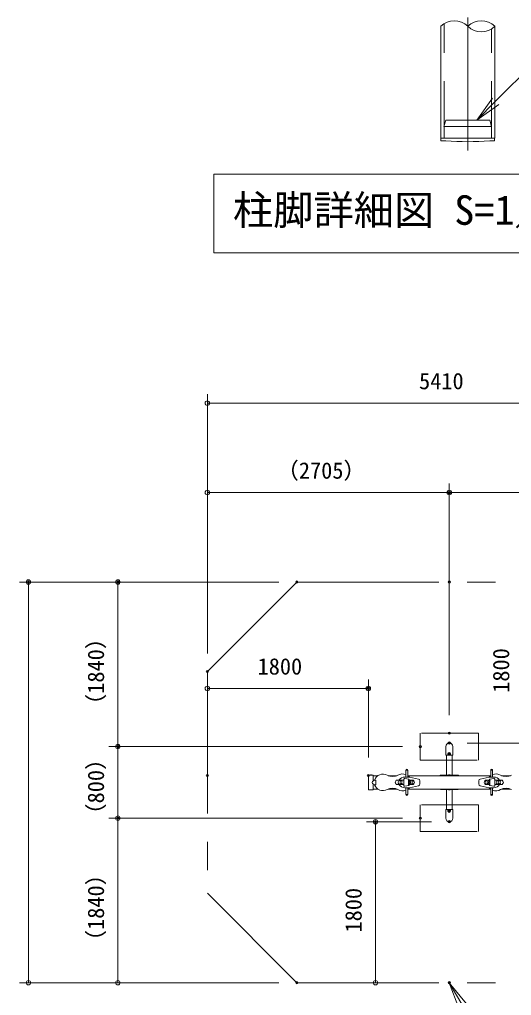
# Model space of a CAD drawing. Units: millimetres at full size, sheet at 1:10, with parts at other scales. Extents: x 5 to 8405, y -9 to 5949.
# Drawn here: x 6192 to 7292, y 1235 to 3417 of the extents above; entities that cross this region are included whole.
import ezdxf
from ezdxf.enums import TextEntityAlignment as Align

# ---------------------------------------------------------------- set-up
doc = ezdxf.new("R2010")
doc.units = ezdxf.units.MM
doc.header["$LTSCALE"] = 10
doc.header["$PDMODE"] = 32
doc.header["$PDSIZE"] = 5
for name, pattern in [('USER1', [19.05, 12.7, -6.35]), ('USER2', [50.8, 31.75, -6.35, 6.35, -6.35]), ('USER3', [63.5, 31.75, -6.35, 6.35, -6.35, 6.35, -6.35])]:
    doc.linetypes.add(name, pattern=pattern)
doc.layers.add('LY_5', color=7, linetype='Continuous', lineweight=0)
doc.layers.add('LY_6', color=7, linetype='Continuous', lineweight=0)
doc.styles.add('ＭＳ ゴシック', font='')
doc.styles.get('ＭＳ ゴシック').set_extended_font_data('MS Gothic')

# ---------------------------------------------------------------- blocks, each defined once
blk = doc.blocks.new('-003-_U3')
at = {"color": 7, "linetype": 'Continuous', "lineweight": 0}
for p, q in [((-1, 0.1667), (0, 0)), ((0, 0), (-1, 0)), ((-1, -0.1667), (0, 0))]:
    blk.add_line(p, q, dxfattribs=at)
blk = doc.blocks.new('-016-_DOTBLANK')
at = {"color": 7, "linetype": 'Continuous', "lineweight": 0}
blk.add_line((-0.5, 0), (-1, 0), dxfattribs=at)
blk.add_circle((0, 0), 0.5, dxfattribs=at)

msp = doc.modelspace()

# ---------------------------------------------------------------- hatches: boundary and pattern name
at = {"layer": 'LY_6'}
for points in [[(7133.22, 1727.32), (7133.22, 1726.12), (7132.02, 1726.12)], [(7173.22, 1727.32), (7174.42, 1726.12), (7173.22, 1726.12)], [(7133.22, 1696.12), (7133.22, 1694.92), (7132.02, 1696.12)], [(7174.42, 1696.12), (7173.22, 1694.92), (7173.22, 1696.12)]]:
    msp.add_hatch(color=256, dxfattribs=at).paths.add_polyline_path(points)

# ---------------------------------------------------------------- linework, layer by layer
at = {"layer": 'LY_5', "linetype": 'USER1'}
for p, q in [((7141.56, 3151.61), (7141.56, 3407.47)), ((7247.36, 3151.61), (7247.36, 3395.76)), ((7145.21, 3191.61), (7141.16, 3177.61)), ((7243.71, 3191.61), (7145.21, 3191.61)), ((7243.71, 3191.61), (7247.76, 3177.61)), ((7141.16, 3177.61), (7247.76, 3177.61)), ((7218.22, 1821.12), (7088.22, 1821.12)), ((7088.22, 1821.12), (7088.22, 1761.12)), ((7218.22, 1761.12), (7218.22, 1821.12)), ((7088.22, 1761.12), (7218.22, 1761.12)), ((7151.58, 1727.32), (7151.58, 1726.12)), ((7154.86, 1727.32), (7154.86, 1726.12)), ((7151.58, 1696.12), (7151.58, 1694.92)), ((7154.86, 1696.12), (7154.86, 1694.92)), ((7218.22, 1661.12), (7088.22, 1661.12)), ((7088.22, 1661.12), (7088.22, 1601.12)), ((7218.22, 1601.12), (7218.22, 1661.12)), ((7088.22, 1601.12), (7218.22, 1601.12))]:
    msp.add_line(p, q, dxfattribs=at)
at = {"layer": 'LY_5', "linetype": 'USER2'}
msp.add_line((7194.46, 3421.61), (7194.46, 3123.61), dxfattribs=at)
at = {"layer": 'LY_5'}
for p, q in [((7133.96, 3151.61), (7133.96, 3401.61)), ((7254.96, 3151.61), (7254.96, 3401.61)), ((7254.96, 3151.61), (7133.96, 3151.61)), ((7134.46, 3151.61), (7134.46, 3145.61)), ((7254.46, 3151.61), (7134.46, 3151.61)), ((7145.21, 3145.61), (7134.46, 3145.61)), ((7254.46, 3145.61), (7243.71, 3145.61)), ((7254.46, 3151.61), (7254.46, 3145.61)), ((7145.22, 1772.42), (7145.22, 1791.12)), ((7150.22, 1798.73), (7150.22, 1799.33)), ((7156.02, 1799.53), (7150.42, 1799.53)), ((7150.82, 1799.53), (7150.82, 1800.03)), ((7150.82, 1800.03), (7155.62, 1800.03)), ((7150.82, 1799.53), (7155.62, 1799.53)), ((7151.12, 1800.23), (7155.32, 1800.23)), ((7151.12, 1800.23), (7151.12, 1800.03)), ((7151.12, 1800.03), (7155.32, 1800.03)), ((7152.22, 1801.19), (7154.22, 1801.19)), ((7155.32, 1800.23), (7155.32, 1800.03)), ((7155.62, 1800.03), (7155.62, 1799.53)), ((7156.22, 1798.73), (7156.22, 1799.33)), ((7161.22, 1772.42), (7161.22, 1791.12)), ((7145.52, 1772.12), (7160.92, 1772.12)), ((7147.17, 1772.12), (7147.17, 1727.32)), ((7150.22, 1772.12), (7150.22, 1775.12)), ((7152.76, 1775.92), (7152.3, 1775.12)), ((7152.3, 1775.12), (7152.76, 1774.32)), ((7153.68, 1775.92), (7152.76, 1775.92)), ((7152.76, 1774.32), (7153.68, 1774.32)), ((7154.15, 1775.12), (7153.68, 1775.92)), ((7153.68, 1774.32), (7154.15, 1775.12)), ((7156.22, 1772.12), (7156.22, 1775.12)), ((7159.27, 1772.12), (7159.27, 1727.32)), ((6972.22, 1726.52), (6972.22, 1695.72)), ((6973.22, 1727.52), (6982.02, 1727.52)), ((6977.07, 1727.62), (6978.97, 1727.62)), ((6977.07, 1727.62), (6977.07, 1727.38)), ((6978.97, 1727.62), (6978.97, 1727.38)), ((6983.02, 1726.52), (6983.02, 1714.65)), ((6983.02, 1726.12), (6993.41, 1726.12)), ((7016.38, 1726.12), (7036.27, 1726.12)), ((7056.31, 1723.12), (7056.31, 1738.42)), ((7060.71, 1738.42), (7056.31, 1738.42)), ((7060.71, 1723.12), (7060.71, 1738.42)), ((7061.09, 1726.12), (7245.35, 1726.12)), ((7133.22, 1727.32), (7132.02, 1726.12)), ((7173.22, 1727.32), (7133.22, 1727.32)), ((7133.22, 1727.32), (7133.22, 1726.12)), ((7133.22, 1726.12), (7173.22, 1726.12)), ((7151.62, 1727.92), (7151.82, 1728.12)), ((7151.62, 1727.92), (7154.82, 1727.92)), ((7151.62, 1727.32), (7151.62, 1727.92)), ((7151.82, 1728.12), (7154.62, 1728.12)), ((7154.82, 1727.92), (7154.62, 1728.12)), ((7154.82, 1727.32), (7154.82, 1727.92)), ((7173.22, 1726.12), (7173.22, 1727.32)), ((7173.22, 1727.32), (7174.42, 1726.12)), ((7245.74, 1723.12), (7245.74, 1738.42)), ((7245.74, 1738.42), (7250.14, 1738.42)), ((7250.14, 1723.12), (7250.14, 1738.42)), ((7270.18, 1726.12), (7290.06, 1726.12)), ((6983.02, 1707.59), (6983.02, 1695.72)), ((6988.9, 1706.95), (6988.9, 1715.29)), ((7051.24, 1716.12), (7034.73, 1716.12)), ((7051.24, 1706.12), (7034.73, 1706.12)), ((7039.22, 1713.92), (7037.8, 1715.34)), ((7039.26, 1708.31), (7040.68, 1706.9)), ((7043.22, 1713.92), (7041.8, 1715.34)), ((7043.26, 1708.31), (7044.68, 1706.9)), ((7047.22, 1713.92), (7045.8, 1715.34)), ((7047.26, 1708.31), (7048.68, 1706.9)), ((7051.24, 1704.48), (7051.24, 1717.76)), ((7062.51, 1718.26), (7053.57, 1719.73)), ((7062.51, 1703.98), (7053.57, 1702.5)), ((7064.45, 1723.12), (7053.99, 1723.12)), ((7063.4, 1713.92), (7061.99, 1715.34)), ((7062.33, 1705.12), (7062.33, 1717.12)), ((7063.34, 1716.12), (7063.34, 1717.27)), ((7070.17, 1716.12), (7063.34, 1716.12)), ((7070.17, 1706.12), (7063.34, 1706.12)), ((7063.34, 1704.97), (7063.34, 1706.12)), ((7063.45, 1708.31), (7064.86, 1706.9)), ((7084.34, 1718.59), (7064.45, 1723.12)), ((7084.34, 1703.64), (7064.45, 1699.12)), ((7067.4, 1713.92), (7065.99, 1715.34)), ((7067.45, 1708.31), (7068.86, 1706.9)), ((7071.4, 1713.92), (7069.99, 1715.34)), ((7071.45, 1708.31), (7072.86, 1706.9)), ((7087.45, 1714.69), (7087.45, 1711.12)), ((7087.45, 1711.12), (7087.45, 1707.54)), ((7218.99, 1714.69), (7218.99, 1711.12)), ((7218.99, 1711.12), (7218.99, 1707.54)), ((7222.1, 1718.59), (7242, 1723.12)), ((7222.1, 1703.64), (7242, 1699.12)), ((7234.99, 1708.31), (7233.58, 1706.9)), ((7235.04, 1713.92), (7236.46, 1715.34)), ((7236.27, 1716.12), (7243.1, 1716.12)), ((7236.27, 1706.12), (7243.1, 1706.12)), ((7238.99, 1708.31), (7237.58, 1706.9)), ((7239.04, 1713.92), (7240.46, 1715.34)), ((7242.99, 1708.31), (7241.58, 1706.9)), ((7242, 1723.12), (7252.46, 1723.12)), ((7243.04, 1713.92), (7244.46, 1715.34)), ((7243.1, 1716.12), (7243.1, 1717.27)), ((7243.1, 1704.97), (7243.1, 1706.12)), ((7243.94, 1718.26), (7252.88, 1719.73)), ((7243.94, 1703.98), (7252.88, 1702.5)), ((7244.11, 1705.12), (7244.11, 1717.12)), ((7255.2, 1704.48), (7255.2, 1717.76)), ((7255.2, 1716.12), (7271.71, 1716.12)), ((7255.2, 1706.12), (7271.71, 1706.12)), ((7259.18, 1708.31), (7257.77, 1706.9)), ((7259.23, 1713.92), (7260.64, 1715.34)), ((7263.18, 1708.31), (7261.77, 1706.9)), ((7263.23, 1713.92), (7264.64, 1715.34)), ((7267.18, 1708.31), (7265.77, 1706.9)), ((7267.23, 1713.92), (7268.64, 1715.34)), ((6973.22, 1694.72), (6982.02, 1694.72)), ((6977.07, 1694.62), (6977.07, 1694.86)), ((6977.07, 1694.62), (6978.97, 1694.62)), ((6978.97, 1694.62), (6978.97, 1694.86)), ((6983.02, 1696.12), (6993.41, 1696.12)), ((7016.38, 1696.12), (7036.27, 1696.12)), ((7064.45, 1699.12), (7053.99, 1699.12)), ((7056.31, 1699.12), (7056.31, 1683.82)), ((7060.71, 1683.82), (7056.31, 1683.82)), ((7060.71, 1699.12), (7060.71, 1683.82)), ((7061.09, 1696.12), (7245.35, 1696.12)), ((7133.22, 1694.92), (7132.02, 1696.12)), ((7173.22, 1696.12), (7133.22, 1696.12)), ((7133.22, 1696.12), (7133.22, 1694.92)), ((7133.22, 1694.92), (7173.22, 1694.92)), ((7147.17, 1694.92), (7147.17, 1650.12)), ((7151.62, 1694.32), (7151.62, 1694.92)), ((7151.62, 1694.32), (7154.82, 1694.32)), ((7151.82, 1694.12), (7151.62, 1694.32)), ((7151.82, 1694.12), (7154.62, 1694.12)), ((7154.62, 1694.12), (7154.82, 1694.32)), ((7154.82, 1694.32), (7154.82, 1694.92)), ((7159.27, 1694.92), (7159.27, 1650.12)), ((7173.22, 1694.92), (7173.22, 1696.12)), ((7173.22, 1694.92), (7174.42, 1696.12)), ((7242, 1699.12), (7252.46, 1699.12)), ((7245.74, 1699.12), (7245.74, 1683.82)), ((7245.74, 1683.82), (7250.14, 1683.82)), ((7250.14, 1699.12), (7250.14, 1683.82)), ((7270.18, 1696.12), (7290.06, 1696.12)), ((7145.22, 1649.82), (7145.22, 1631.12)), ((7160.92, 1650.12), (7145.52, 1650.12)), ((7150.22, 1650.12), (7150.22, 1647.12)), ((7152.76, 1647.92), (7152.3, 1647.12)), ((7152.3, 1647.12), (7152.76, 1646.32)), ((7153.68, 1647.92), (7152.76, 1647.92)), ((7152.76, 1646.32), (7153.68, 1646.32)), ((7154.15, 1647.12), (7153.68, 1647.92)), ((7153.68, 1646.32), (7154.15, 1647.12)), ((7156.22, 1650.12), (7156.22, 1647.12)), ((7161.22, 1649.82), (7161.22, 1631.12)), ((7150.22, 1623.5), (7150.22, 1622.91)), ((7150.42, 1622.71), (7156.02, 1622.71)), ((7155.62, 1622.71), (7150.82, 1622.71)), ((7150.82, 1622.21), (7150.82, 1622.71)), ((7155.62, 1622.21), (7150.82, 1622.21)), ((7155.32, 1622.21), (7151.12, 1622.21)), ((7151.12, 1622.01), (7151.12, 1622.21)), ((7155.32, 1622.01), (7151.12, 1622.01)), ((7154.22, 1621.05), (7152.22, 1621.05)), ((7155.32, 1622.01), (7155.32, 1622.21)), ((7155.62, 1622.71), (7155.62, 1622.21)), ((7156.22, 1623.5), (7156.22, 1622.91))]:
    msp.add_line(p, q, dxfattribs=at)
at = {"layer": 'LY_5', "lineweight": 18}
for p, q in [((7762.46, 3070.94), (6626.46, 3070.94)), ((6626.46, 3070.94), (6626.46, 2894.94)), ((6626.46, 2894.94), (7762.46, 2894.94))]:
    msp.add_line(p, q, dxfattribs=at)
at = {"layer": 'LY_5', "linetype": 'USER3'}
for p, q in [((6612.22, 1959.12), (6812.22, 2159.12)), ((6812.22, 2159.12), (7494.22, 2159.12)), ((6612.22, 1959.12), (6612.22, 1463.12)), ((6812.22, 1263.12), (6612.22, 1463.12)), ((6812.22, 1263.12), (7494.22, 1263.12))]:
    msp.add_line(p, q, dxfattribs=at)
at = {"layer": 'LY_5'}
for centre, radius in [((7153.22, 1775.12), 2.4), ((7153.22, 1775.12), 2.1), ((7153.22, 1775.12), 1), ((7153.22, 1647.12), 2.4), ((7153.22, 1647.12), 2.1), ((7153.22, 1647.12), 1)]:
    msp.add_circle(centre, radius, dxfattribs=at)
for centre, radius, start, end in [((7164.21, 3370.21), 43.6, 46.07099, 133.92901), ((7224.71, 3370.21), 43.6, 46.07099, 133.92901), ((7224.71, 3433.01), 43.6, 226.07099, 313.92901), ((7194.46, 3751), 607.39, 265.34909, 274.65091), ((7153.22, 1791.12), 8, 0, 180), ((7149.92, 1798.73), 0.3, 293.73074, 0), ((7150.42, 1799.33), 0.2, 90, 180), ((7153.22, 1798.93), 2.47, 113.90552, 148.31866), ((7153.22, 1798.93), 2.47, 31.68134, 66.09448), ((7156.02, 1799.33), 0.2, 0, 90), ((7156.52, 1798.73), 0.3, 180, 246.26926), ((7145.52, 1772.42), 0.3, 180, 270), ((7153.22, 1775.12), 3, 0, 180), ((7160.92, 1772.42), 0.3, 270, 0), ((6973.22, 1726.52), 1, 90, 180), ((6978.02, 1716.36), 11.3, 85.17794, 94.82206), ((6982.02, 1726.52), 1, 0, 90), ((7004.7, 1710.08), 19.61, 61.05321, 161.54096), ((7026.33, 1748.3), 24.31, 240.03919, 299.96081), ((7048.91, 1709.12), 20.91, 69.2862, 119.96081), ((7058.51, 1738.42), 2.2, 0, 180), ((7048.91, 1709.12), 20.91, 42.01152, 55.66094), ((7257.54, 1709.12), 20.91, 124.33906, 137.98848), ((7247.94, 1738.42), 2.2, 0, 180), ((7257.54, 1709.12), 20.91, 60.03919, 110.7138), ((7280.12, 1748.3), 24.31, 240.03919, 299.96081), ((6987.78, 1708.59), 7.7, 88.95601, 160.83906), ((6987.78, 1713.65), 7.7, 199.16094, 271.04399), ((7004.7, 1712.16), 19.61, 198.45904, 298.94679), ((6987.9, 1715.29), 1, 0, 88.95601), ((6987.9, 1706.95), 1, 271.04399, 0), ((7048.14, 1706.78), 16.34, 145.13955, 164.5993), ((7048.14, 1715.46), 16.34, 195.4007, 214.86045), ((7040.68, 1709.73), 2, 135.97846, 225), ((7037.8, 1712.51), 2, 315.97846, 45), ((7054.03, 1706.78), 16.34, 89.84247, 145.13955), ((7054.03, 1715.46), 16.34, 214.86045, 270.15753), ((7044.68, 1709.73), 2, 135.97846, 225), ((7041.8, 1712.51), 2, 315.97846, 45), ((7048.68, 1709.73), 2, 135.97846, 225), ((7045.8, 1712.51), 2, 315.97846, 45), ((7053.24, 1717.76), 2, 80.61809, 180), ((7053.24, 1704.48), 2, 180, 279.38191), ((7058.12, 1711.12), 7.24, 305.64521, 54.35479), ((7062.34, 1717.27), 1, 0, 80.61809), ((7062.34, 1704.97), 1, 279.38191, 0), ((7064.86, 1709.73), 2, 135.97846, 225), ((7061.99, 1712.51), 2, 315.97846, 45), ((7068.86, 1709.73), 2, 135.97846, 225), ((7065.99, 1712.51), 2, 315.97846, 45), ((7070.17, 1711.12), 5, 270, 90), ((7072.86, 1709.73), 2, 135.97846, 225), ((7069.99, 1712.51), 2, 315.97846, 45), ((7083.45, 1714.69), 4, 0, 77.18319), ((7083.45, 1707.54), 4, 282.81681, 0), ((7222.99, 1714.69), 4, 102.81681, 180), ((7222.99, 1707.54), 4, 180, 257.18319), ((7236.27, 1711.12), 5, 90, 270), ((7236.46, 1712.51), 2, 135, 224.02154), ((7233.58, 1709.73), 2, 315, 44.02154), ((7240.46, 1712.51), 2, 135, 224.02154), ((7237.58, 1709.73), 2, 315, 44.02154), ((7248.33, 1711.12), 7.24, 125.64521, 234.35479), ((7244.46, 1712.51), 2, 135, 224.02154), ((7241.58, 1709.73), 2, 315, 44.02154), ((7244.1, 1717.27), 1, 99.38191, 180), ((7244.1, 1704.97), 1, 180, 260.61809), ((7252.41, 1706.78), 16.34, 34.86045, 90.15753), ((7252.41, 1715.46), 16.34, 269.84247, 325.13955), ((7253.2, 1717.76), 2, 0, 99.38191), ((7253.2, 1704.48), 2, 260.61809, 0), ((7260.64, 1712.51), 2, 135, 224.02154), ((7257.77, 1709.73), 2, 315, 44.02154), ((7264.64, 1712.51), 2, 135, 224.02154), ((7261.77, 1709.73), 2, 315, 44.02154), ((7268.64, 1712.51), 2, 135, 224.02154), ((7265.77, 1709.73), 2, 315, 44.02154), ((7258.3, 1706.78), 16.34, 15.4007, 34.86045), ((7258.3, 1715.46), 16.34, 325.13955, 344.59931), ((6973.22, 1695.72), 1, 180, 270), ((6978.02, 1705.88), 11.3, 265.17794, 274.82206), ((6982.02, 1695.72), 1, 270, 0), ((7026.33, 1673.94), 24.31, 60.03919, 119.96081), ((7048.91, 1713.12), 20.91, 240.03919, 290.7138), ((7058.51, 1683.82), 2.2, 180, 0), ((7048.91, 1713.12), 20.91, 304.33906, 317.98848), ((7257.54, 1713.12), 20.91, 222.01152, 235.66094), ((7247.94, 1683.82), 2.2, 180, 0), ((7257.54, 1713.12), 20.91, 249.28619, 299.96081), ((7280.12, 1673.94), 24.31, 60.03919, 119.96081), ((7145.52, 1649.82), 0.3, 90, 180), ((7153.22, 1647.12), 3, 180, 0), ((7160.92, 1649.82), 0.3, 0, 90), ((7153.22, 1631.12), 8, 180, 0), ((7149.92, 1623.5), 0.3, 0, 66.26926), ((7150.42, 1622.91), 0.2, 180, 270), ((7153.22, 1623.31), 2.47, 211.68134, 246.09448), ((7153.22, 1623.31), 2.47, 293.90552, 328.31866), ((7156.02, 1622.91), 0.2, 270, 0), ((7156.52, 1623.5), 0.3, 113.73074, 180)]:
    msp.add_arc(centre, radius, start, end, dxfattribs=at)
at = {"layer": 'LY_6'}
for p, q in [((7256.88, 3234.04), (7404.96, 3382.11)), ((6612.22, 1999.12), (6612.22, 2579.12)), ((6612.22, 2559.12), (7694.22, 2559.12)), ((6612.22, 1999.12), (6612.22, 2379.12)), ((7153.22, 1861.12), (7153.22, 2379.12)), ((7153.22, 1861.12), (7153.22, 2379.12)), ((6612.22, 2359.12), (7153.22, 2359.12)), ((7153.22, 2359.12), (7694.22, 2359.12)), ((6772.22, 2159.12), (6192.22, 2159.12)), ((6212.22, 1263.12), (6212.22, 2159.12)), ((6772.22, 2159.12), (6392.22, 2159.12)), ((6412.22, 1791.12), (6412.22, 2159.12)), ((6612.22, 1921.12), (6972.22, 1921.12)), ((6972.22, 1766.52), (6972.22, 1941.12)), ((7048.22, 1791.12), (6392.22, 1791.12)), ((7048.22, 1791.12), (6392.22, 1791.12)), ((6412.22, 1631.12), (6412.22, 1791.12)), ((7193.22, 1799.12), (7338.22, 1799.12)), ((7048.22, 1631.12), (6392.22, 1631.12)), ((7048.22, 1631.12), (6392.22, 1631.12)), ((6412.22, 1263.12), (6412.22, 1631.12)), ((7113.22, 1623.12), (6968.22, 1623.12)), ((6988.22, 1263.12), (6988.22, 1623.12)), ((6772.22, 1263.12), (6192.22, 1263.12)), ((6772.22, 1263.12), (6392.22, 1263.12))]:
    msp.add_line(p, q, dxfattribs=at)
for points in [[(7133.22, 1727.32), (7133.22, 1726.12), (7132.02, 1726.12)], [(7173.22, 1727.32), (7174.42, 1726.12), (7173.22, 1726.12)], [(7133.22, 1696.12), (7133.22, 1694.92), (7132.02, 1696.12)], [(7174.42, 1696.12), (7173.22, 1694.92), (7173.22, 1696.12)]]:
    msp.add_lwpolyline(points, close=True, dxfattribs=at)
for p in [(7153.22, 2359.12), (6212.22, 2159.12), (6412.22, 2159.12), (6812.22, 2159.12), (6812.22, 2159.12), (7153.22, 2159.12), (6612.22, 1959.12), (6612.22, 1959.12), (6972.22, 1921.12), (7153.22, 1821.12), (7153.22, 1821.12), (6412.22, 1791.12), (7088.22, 1791.12), (7088.22, 1791.12), (7153.22, 1799.12), (6612.22, 1726.52), (6972.22, 1726.52), (6412.22, 1631.12), (6988.22, 1623.12), (7088.22, 1631.12), (7088.22, 1631.12), (7153.22, 1623.12), (6812.22, 1263.12), (6812.22, 1263.12), (7153.22, 1263.12)]:
    msp.add_point(p, dxfattribs=at)

# ---------------------------------------------------------------- block references
for name, p, xscale, yscale, rotation in [('-003-_U3', (7214.46, 3191.61), 60, 60, 225), ('-016-_DOTBLANK', (6612.22, 2559.12), 10, 10, 180), ('-016-_DOTBLANK', (6612.22, 2359.12), 10, 10, 180), ('-016-_DOTBLANK', (7153.22, 2359.12), 10, 10, 180), ('-016-_DOTBLANK', (6212.22, 2159.12), 10, 10, 90), ('-016-_DOTBLANK', (6412.22, 2159.12), 10, 10, 90), ('-016-_DOTBLANK', (6612.22, 1921.12), 10, 10, 180), ('-016-_DOTBLANK', (6412.22, 1791.12), 10, 10, 270), ('-016-_DOTBLANK', (6412.22, 1791.12), 10, 10, 90), ('-016-_DOTBLANK', (6412.22, 1631.12), 10, 10, 270), ('-016-_DOTBLANK', (6412.22, 1631.12), 10, 10, 90), ('-016-_DOTBLANK', (6988.22, 1623.12), 10, 10, 90), ('-016-_DOTBLANK', (6212.22, 1263.12), 10, 10, 270), ('-016-_DOTBLANK', (6412.22, 1263.12), 10, 10, 270), ('-016-_DOTBLANK', (6988.22, 1263.12), 10, 10, 270), ('-003-_U3', (7153.22, 1263.12), 60, 60, 120)]:
    msp.add_blockref(name, p, dxfattribs=dict(at, xscale=xscale, yscale=yscale, rotation=rotation))
at = {"layer": 'LY_6', "xscale": 10, "yscale": 10}
for p in [(7153.22, 2359.12), (6972.22, 1921.12)]:
    msp.add_blockref('-016-_DOTBLANK', p, dxfattribs=at)

# ---------------------------------------------------------------- texts
at = {"layer": 'LY_5', "style": 'ＭＳ ゴシック'}
msp.add_text('柱脚詳細図 S=1／10', height=65.98, dxfattribs=at).set_placement((6669.5, 2937.94), align=Align.BOTTOM_LEFT)
at = {"layer": 'LY_6', "style": 'ＭＳ ゴシック'}
for s, p in [('5410', (7085.57, 2579.12)), ('（2705）', (6766.83, 2379.12)), ('1800', (6724.5, 1941.12))]:
    msp.add_text(s, height=36.66, dxfattribs=at).set_placement(p, align=Align.BOTTOM_LEFT)
for s, p in [('（1840）', (6392.22, 1859.18)), ('1800', (7298.22, 1911.39)), ('（800）', (6392.22, 1614.11)), ('（1840）', (6392.22, 1331.18)), ('1800', (6968.22, 1375.39))]:
    msp.add_text(s, height=36.66, rotation=90, dxfattribs=at).set_placement(p, align=Align.BOTTOM_LEFT)

doc.saveas('drawing.dxf')
